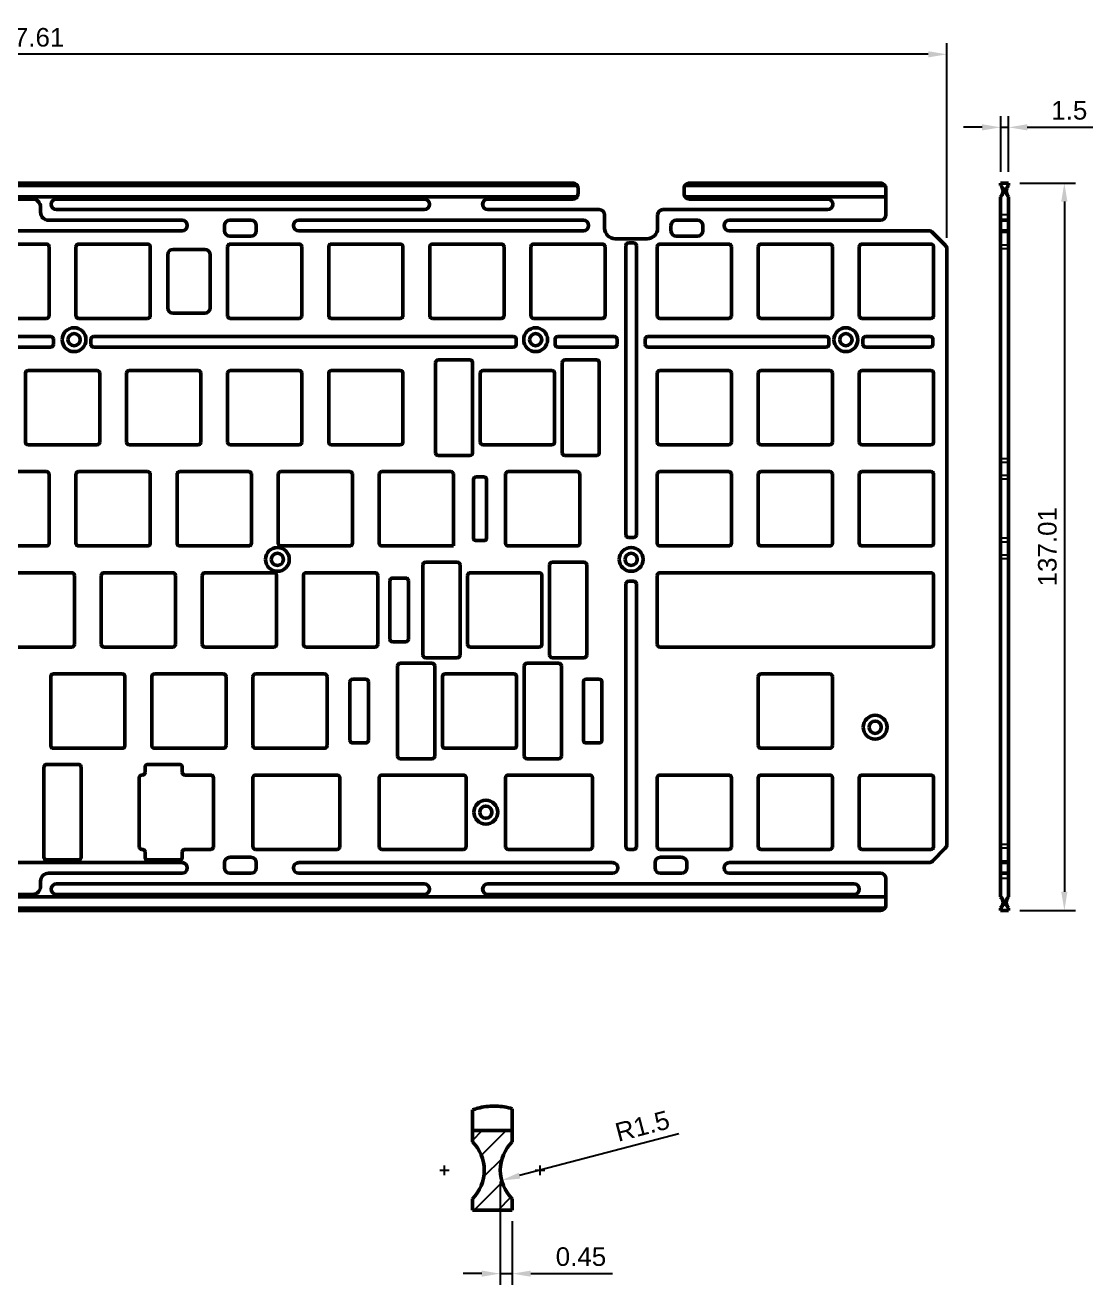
# Model space of a CAD drawing. Header units: millimetres. Extents: x 2 to 871, y 40 to 864.
# Drawn here: x 205.5 to 406.7, y 626.7 to 864 of the extents above; entities that cross this region are included whole.
import ezdxf

# ---------------------------------------------------------------- set-up
doc = ezdxf.new("R2010")
doc.units = ezdxf.units.MM
doc.header["$LTSCALE"] = 0.75
doc.linetypes.add('CENTER2', pattern=[28.575, 19.05, -3.175, 3.175, -3.175])
for name, color, linetype, lineweight in [('FD_Dimensions', 7, 'Continuous', 25), ('Hatching', 7, 'Continuous', 25), ('Smart Centers', 7, 'CENTER2', 25), ('Visible', 7, 'Continuous', 50), ('Visible Narrow', 7, 'Continuous', 25)]:
    doc.layers.add(name, color=color, linetype=linetype, lineweight=lineweight)
doc.styles.get("Standard").update_dxf_attribs({"font": 'arial.ttf'})
doc.dimstyles.new('Dim-ISO-25', dxfattribs={"dimtxt": 3.5, "dimasz": 3.5, "dimexe": 2.1, "dimexo": 2.1, "dimgap": 1.4, "dimtad": 1, "dimdsep": 46, "dimtxsty": 'Standard', "dimcen": 0, "dimazin": 2, "dimtp": 0.1, "dimtm": 0.1, "dimtfac": 0.714286, "dimtmove": 0, "dimatfit": 3, "dimfxl": 0, "dimarcsym": 0})

# ---------------------------------------------------------------- blocks, each defined once
blk = doc.blocks.new('*D39')
at = {"layer": 'Defpoints', "color": 0}
for p in [(390.85, 844.74), (389.35, 834.24), (390.85, 834.24)]:
    blk.add_point(p, dxfattribs=at)
at = {"layer": 'FD_Dimensions', "color": 0, "lineweight": -2}
for p, q in [((389.35, 836.34), (389.35, 846.84)), ((390.85, 836.34), (390.85, 846.84)), ((385.85, 844.74), (382.35, 844.74)), ((389.35, 844.74), (390.85, 844.74)), ((394.35, 844.74), (406.71, 844.74))]:
    blk.add_line(p, q, dxfattribs=at)
at = {"layer": 'FD_Dimensions', "color": 0}
for points in [[(385.85, 845.32), (385.85, 844.15), (389.35, 844.74)], [(394.35, 845.32), (394.35, 844.15), (390.85, 844.74)]]:
    blk.add_solid(points, dxfattribs=at)
at = {"layer": 'FD_Dimensions', "color": 0, "insert": (402.28, 847.92), "char_height": 3.5, "attachment_point": 5}
blk.add_mtext('1.5', dxfattribs=at)
blk = doc.blocks.new('*D40')
at = {"layer": 'Defpoints', "color": 0}
for p in [(390.85, 834.24), (390.85, 697.22), (401.35, 697.22)]:
    blk.add_point(p, dxfattribs=at)
at = {"layer": 'FD_Dimensions', "color": 0, "lineweight": -2}
for p, q in [((392.95, 834.24), (403.45, 834.24)), ((401.35, 830.74), (401.35, 700.72)), ((392.95, 697.22), (403.45, 697.22))]:
    blk.add_line(p, q, dxfattribs=at)
at = {"layer": 'FD_Dimensions', "color": 0}
for points in [[(400.76, 830.74), (401.93, 830.74), (401.35, 834.24)], [(400.76, 700.72), (401.93, 700.72), (401.35, 697.22)]]:
    blk.add_solid(points, dxfattribs=at)
at = {"layer": 'FD_Dimensions', "color": 0, "insert": (398.16, 765.73), "char_height": 3.5, "attachment_point": 5, "rotation": 90}
blk.add_mtext('137.01', dxfattribs=at)
blk = doc.blocks.new('*D41')
at = {"layer": 'Defpoints', "color": 0}
for p in [(31.59, 858.49), (31.59, 821.82), (379.2, 821.82)]:
    blk.add_point(p, dxfattribs=at)
at = {"layer": 'FD_Dimensions', "color": 0, "lineweight": -2}
for p, q in [((31.59, 823.92), (31.59, 860.59)), ((379.2, 823.92), (379.2, 860.59)), ((375.7, 858.49), (35.09, 858.49))]:
    blk.add_line(p, q, dxfattribs=at)
at = {"layer": 'FD_Dimensions', "color": 0}
for points in [[(35.09, 859.08), (35.09, 857.91), (31.59, 858.49)], [(375.7, 859.08), (375.7, 857.91), (379.2, 858.49)]]:
    blk.add_solid(points, dxfattribs=at)
at = {"layer": 'FD_Dimensions', "color": 0, "insert": (205.4, 861.68), "char_height": 3.5, "attachment_point": 5}
blk.add_mtext('347.61', dxfattribs=at)
blk = doc.blocks.new('*U37')
at = {"layer": 'Smart Centers', "color": 0, "linetype": 'Continuous', "ltscale": 0.75}
for p, q in [((-0.89, 0), (0.89, 0)), ((0, -0.89), (0, 0.89))]:
    blk.add_line(p, q, dxfattribs=at)
blk = doc.blocks.new('*U38')
at = {"layer": 'Smart Centers', "color": 0, "linetype": 'Continuous', "ltscale": 0.75}
for p, q in [((-0.89, 0), (0.89, 0)), ((0, -0.89), (0, 0.89))]:
    blk.add_line(p, q, dxfattribs=at)
blk = doc.blocks.new('*D42')
at = {"layer": 'Defpoints', "color": 0}
for p in [(302.53, 648.26), (309.78, 650.16)]:
    blk.add_point(p, dxfattribs=at)
at = {"layer": 'FD_Dimensions', "color": 0, "lineweight": -2}
blk.add_line((328.7, 655.1), (298.66, 647.25), dxfattribs=at)
at = {"layer": 'FD_Dimensions', "color": 0}
blk.add_solid([(298.51, 647.81), (298.81, 646.68), (295.27, 646.36)], dxfattribs=at)
at = {"layer": 'FD_Dimensions', "color": 0, "insert": (321.82, 656.59), "char_height": 3.5, "attachment_point": 5, "rotation": 14.6453}
blk.add_mtext('R1.5', dxfattribs=at)
blk = doc.blocks.new('*D43')
at = {"layer": 'Defpoints', "color": 0}
for p in [(295.03, 648.26), (297.28, 640.76), (297.28, 628.79)]:
    blk.add_point(p, dxfattribs=at)
at = {"layer": 'FD_Dimensions', "color": 0, "lineweight": -2}
for p, q in [((295.03, 646.16), (295.03, 626.69)), ((297.28, 638.66), (297.28, 626.69)), ((291.53, 628.79), (288.03, 628.79)), ((295.03, 628.79), (297.28, 628.79)), ((300.78, 628.79), (316.2, 628.79))]:
    blk.add_line(p, q, dxfattribs=at)
at = {"layer": 'FD_Dimensions', "color": 0}
for points in [[(291.53, 629.37), (291.53, 628.21), (295.03, 628.79)], [(300.78, 629.37), (300.78, 628.21), (297.28, 628.79)]]:
    blk.add_solid(points, dxfattribs=at)
at = {"layer": 'FD_Dimensions', "color": 0, "insert": (310.24, 631.98), "char_height": 3.5, "attachment_point": 5}
blk.add_mtext('0.45', dxfattribs=at)

msp = doc.modelspace()

# ---------------------------------------------------------------- hatches: boundary and pattern name
at = {"layer": 'Hatching'}
h = msp.add_hatch(dxfattribs=at)
h.set_pattern_fill('ANSI31', color=256, style=0)
h.set_pattern_definition([(45, (161.73, 588.7056), (-2.245064, 2.245064), [])])
edge = h.paths.add_edge_path(flags=0)
edge.add_line((289.778, 655.759), (289.778, 653.615))
edge.add_ellipse((284.528, 648.259), major_axis=(5.25, 5.356), ratio=1, start_angle=-91.14599, end_angle=0, ccw=False)
edge.add_line((289.778, 642.903), (289.778, 640.759))
edge.add_line((289.778, 640.759), (297.278, 640.759))
edge.add_line((297.278, 640.759), (297.278, 642.903))
edge.add_ellipse((302.528, 648.259), major_axis=(-5.25, -5.356), ratio=1, start_angle=268.85401, end_angle=360, ccw=False)
edge.add_line((297.278, 653.615), (297.278, 655.759))
edge.add_line((297.278, 655.759), (289.778, 655.759))

# ---------------------------------------------------------------- linework, layer by layer
at = {"layer": 'Visible'}
for p, q in [((43.269, 833.807), (309.514, 833.807)), ((44.09, 834.236), (308.693, 834.236)), ((309.693, 833.236), (309.693, 832.236)), ((329.688, 832.236), (329.688, 833.236)), ((329.867, 833.807), (367.523, 833.807)), ((366.702, 834.236), (330.688, 834.236)), ((367.702, 833.236), (367.702, 831.665)), ((309.514, 831.665), (43.09, 831.665)), ((203.896, 831.23), (206.896, 831.23)), ((211.396, 831.236), (280.702, 831.236)), ((292.702, 831.236), (308.693, 831.236)), ((367.702, 831.665), (329.867, 831.665)), ((330.688, 831.236), (356.702, 831.236)), ((367.702, 828.236), (367.702, 831.665)), ((208.396, 829.73), (208.396, 828.736)), ((280.702, 829.236), (211.396, 829.236)), ((313.693, 829.236), (292.702, 829.236)), ((314.693, 825.736), (314.693, 828.236)), ((324.688, 828.236), (324.688, 825.736)), ((356.702, 829.236), (325.688, 829.236)), ((209.896, 827.236), (235.049, 827.236)), ((243.049, 825.236), (243.049, 826.236)), ((244.049, 827.236), (248.049, 827.236)), ((249.049, 826.236), (249.049, 825.236)), ((257.049, 827.236), (310.693, 827.236)), ((327.202, 825.236), (327.202, 826.236)), ((328.202, 827.236), (332.202, 827.236)), ((333.202, 826.236), (333.202, 825.236)), ((338.202, 827.236), (366.702, 827.236)), ((235.049, 825.236), (175.743, 825.236)), ((248.049, 824.236), (244.049, 824.236)), ((310.693, 825.236), (257.049, 825.236)), ((322.688, 823.736), (316.693, 823.736)), ((332.202, 824.236), (328.202, 824.236)), ((375.788, 825.236), (338.202, 825.236)), ((378.909, 822.529), (376.495, 824.943)), ((196.515, 822.736), (209.515, 822.736)), ((210.015, 822.236), (210.015, 809.236)), ((215.065, 809.236), (215.065, 822.236)), ((215.565, 822.736), (228.565, 822.736)), ((229.065, 822.236), (229.065, 809.236)), ((233.352, 821.736), (239.352, 821.736)), ((243.64, 809.236), (243.64, 822.236)), ((244.14, 822.736), (257.14, 822.736)), ((257.64, 822.236), (257.64, 809.236)), ((262.69, 809.236), (262.69, 822.236)), ((263.19, 822.736), (276.19, 822.736)), ((276.69, 822.236), (276.69, 809.236)), ((281.74, 809.236), (281.74, 822.236)), ((282.24, 822.736), (295.24, 822.736)), ((295.74, 822.236), (295.74, 809.236)), ((300.79, 809.236), (300.79, 822.236)), ((301.29, 822.736), (314.29, 822.736)), ((314.79, 822.236), (314.79, 809.236)), ((318.696, 767.973), (318.696, 822.486)), ((319.196, 822.986), (320.196, 822.986)), ((320.696, 822.486), (320.696, 767.973)), ((324.602, 809.236), (324.602, 822.236)), ((325.102, 822.736), (338.102, 822.736)), ((338.602, 822.236), (338.602, 809.236)), ((343.652, 809.236), (343.652, 822.236)), ((344.152, 822.736), (357.152, 822.736)), ((357.652, 822.236), (357.652, 809.236)), ((362.702, 809.236), (362.702, 822.236)), ((363.202, 822.736), (376.202, 822.736)), ((376.702, 822.236), (376.702, 809.236)), ((379.202, 709.638), (379.202, 821.822)), ((232.352, 810.736), (232.352, 820.736)), ((240.352, 820.736), (240.352, 810.736)), ((239.352, 809.736), (233.352, 809.736)), ((209.515, 808.736), (196.515, 808.736)), ((228.565, 808.736), (215.565, 808.736)), ((257.14, 808.736), (244.14, 808.736)), ((276.19, 808.736), (263.19, 808.736)), ((295.24, 808.736), (282.24, 808.736)), ((314.29, 808.736), (301.29, 808.736)), ((338.102, 808.736), (325.102, 808.736)), ((357.152, 808.736), (344.152, 808.736)), ((376.202, 808.736), (363.202, 808.736)), ((138.165, 805.336), (210.315, 805.336)), ((210.815, 804.836), (210.815, 803.836)), ((217.89, 803.836), (217.89, 804.836)), ((218.39, 805.336), (297.54, 805.336)), ((298.04, 804.836), (298.04, 803.836)), ((305.364, 803.836), (305.364, 804.836)), ((305.864, 805.336), (316.54, 805.336)), ((317.04, 804.836), (317.04, 803.836)), ((322.352, 803.836), (322.352, 804.836)), ((322.852, 805.336), (356.477, 805.336)), ((356.977, 804.836), (356.977, 803.836)), ((363.396, 803.836), (363.396, 804.836)), ((363.896, 805.336), (376.071, 805.336)), ((376.571, 804.836), (376.571, 803.836)), ((210.315, 803.336), (138.165, 803.336)), ((297.54, 803.336), (218.39, 803.336)), ((316.54, 803.336), (305.864, 803.336)), ((356.477, 803.336), (322.852, 803.336)), ((376.071, 803.336), (363.896, 803.336)), ((282.827, 783.423), (282.827, 800.423)), ((283.327, 800.923), (289.327, 800.923)), ((289.827, 800.423), (289.827, 783.423)), ((306.703, 783.423), (306.703, 800.423)), ((307.203, 800.923), (313.203, 800.923)), ((313.703, 800.423), (313.703, 783.423)), ((205.54, 785.423), (205.54, 798.423)), ((206.04, 798.923), (219.04, 798.923)), ((219.54, 798.423), (219.54, 785.423)), ((224.59, 785.423), (224.59, 798.423)), ((225.09, 798.923), (238.09, 798.923)), ((238.59, 798.423), (238.59, 785.423)), ((243.64, 785.423), (243.64, 798.423)), ((244.14, 798.923), (257.14, 798.923)), ((257.64, 798.423), (257.64, 785.423)), ((262.69, 785.423), (262.69, 798.423)), ((263.19, 798.923), (276.19, 798.923)), ((276.69, 798.423), (276.69, 785.423)), ((291.265, 785.423), (291.265, 798.423)), ((291.765, 798.923), (304.765, 798.923)), ((305.265, 798.423), (305.265, 785.423)), ((324.602, 785.423), (324.602, 798.423)), ((325.102, 798.923), (338.102, 798.923)), ((338.602, 798.423), (338.602, 785.423)), ((343.652, 785.423), (343.652, 798.423)), ((344.152, 798.923), (357.152, 798.923)), ((357.652, 798.423), (357.652, 785.423)), ((362.702, 785.423), (362.702, 798.423)), ((363.202, 798.923), (376.202, 798.923)), ((376.702, 798.423), (376.702, 785.423)), ((219.04, 784.923), (206.04, 784.923)), ((238.09, 784.923), (225.09, 784.923)), ((257.14, 784.923), (244.14, 784.923)), ((276.19, 784.923), (263.19, 784.923)), ((304.765, 784.923), (291.765, 784.923)), ((338.102, 784.923), (325.102, 784.923)), ((357.152, 784.923), (344.152, 784.923)), ((376.202, 784.923), (363.202, 784.923)), ((289.327, 782.923), (283.327, 782.923)), ((313.203, 782.923), (307.203, 782.923)), ((196.515, 779.873), (209.515, 779.873)), ((210.015, 779.373), (210.015, 766.373)), ((215.065, 766.373), (215.065, 779.373)), ((215.565, 779.873), (228.565, 779.873)), ((229.065, 779.373), (229.065, 766.373)), ((234.115, 766.373), (234.115, 779.373)), ((234.615, 779.873), (247.615, 779.873)), ((248.115, 779.373), (248.115, 766.373)), ((253.165, 766.373), (253.165, 779.373)), ((253.665, 779.873), (266.665, 779.873)), ((267.165, 779.373), (267.165, 766.373)), ((272.215, 766.373), (272.215, 779.373)), ((272.715, 779.873), (285.715, 779.873)), ((286.215, 779.373), (286.215, 765.873)), ((289.965, 767.373), (289.965, 778.373)), ((290.465, 778.873), (291.965, 778.873)), ((292.465, 778.373), (292.465, 767.373)), ((296.027, 766.373), (296.027, 779.373)), ((296.527, 779.873), (309.527, 779.873)), ((310.027, 779.373), (310.027, 766.373)), ((324.602, 766.373), (324.602, 779.373)), ((325.102, 779.873), (338.102, 779.873)), ((338.602, 779.373), (338.602, 766.373)), ((343.652, 766.373), (343.652, 779.373)), ((344.152, 779.873), (357.152, 779.873)), ((357.652, 779.373), (357.652, 766.373)), ((362.702, 766.373), (362.702, 779.373)), ((363.202, 779.873), (376.202, 779.873)), ((376.702, 779.373), (376.702, 766.373)), ((291.965, 766.873), (290.465, 766.873)), ((320.196, 767.473), (319.196, 767.473)), ((209.515, 765.873), (196.515, 765.873)), ((228.565, 765.873), (215.565, 765.873)), ((247.615, 765.873), (234.615, 765.873)), ((266.665, 765.873), (253.665, 765.873)), ((286.215, 765.873), (272.715, 765.873)), ((309.527, 765.873), (296.527, 765.873)), ((338.102, 765.873), (325.102, 765.873)), ((357.152, 765.873), (344.152, 765.873)), ((376.202, 765.873), (363.202, 765.873)), ((280.446, 745.323), (280.446, 762.323)), ((280.946, 762.823), (286.946, 762.823)), ((287.446, 762.323), (287.446, 745.323)), ((304.322, 745.323), (304.322, 762.323)), ((304.822, 762.823), (310.822, 762.823)), ((311.322, 762.323), (311.322, 745.323)), ((201.277, 760.823), (214.277, 760.823)), ((214.777, 760.323), (214.777, 747.323)), ((219.827, 747.323), (219.827, 760.323)), ((220.327, 760.823), (233.327, 760.823)), ((233.827, 760.323), (233.827, 747.323)), ((238.877, 747.323), (238.877, 760.323)), ((239.377, 760.823), (252.377, 760.823)), ((252.877, 760.323), (252.877, 747.323)), ((257.927, 747.323), (257.927, 760.323)), ((258.427, 760.823), (271.427, 760.823)), ((271.927, 760.323), (271.927, 747.323)), ((274.721, 759.823), (277.221, 759.823)), ((288.884, 747.323), (288.884, 760.323)), ((289.384, 760.823), (302.384, 760.823)), ((302.884, 760.323), (302.884, 747.323)), ((324.602, 747.323), (324.602, 760.323)), ((325.102, 760.823), (376.202, 760.823)), ((376.702, 760.323), (376.702, 747.323)), ((274.221, 748.323), (274.221, 759.323)), ((277.721, 759.323), (277.721, 748.323)), ((318.696, 709.211), (318.696, 758.723)), ((319.196, 759.223), (320.196, 759.223)), ((320.696, 758.723), (320.696, 709.211)), ((277.221, 747.823), (274.721, 747.823)), ((214.277, 746.823), (201.277, 746.823)), ((233.327, 746.823), (220.327, 746.823)), ((252.377, 746.823), (239.377, 746.823)), ((271.427, 746.823), (258.427, 746.823)), ((302.384, 746.823), (289.384, 746.823)), ((376.202, 746.823), (325.102, 746.823)), ((275.683, 726.273), (275.683, 743.273)), ((276.183, 743.773), (282.183, 743.773)), ((286.946, 744.823), (280.946, 744.823)), ((282.683, 743.273), (282.683, 726.273)), ((299.559, 726.273), (299.559, 743.273)), ((300.059, 743.773), (306.059, 743.773)), ((310.822, 744.823), (304.822, 744.823)), ((306.559, 743.273), (306.559, 726.273)), ((210.302, 728.273), (210.302, 741.273)), ((210.802, 741.773), (223.802, 741.773)), ((224.302, 741.273), (224.302, 728.273)), ((229.352, 728.273), (229.352, 741.273)), ((229.852, 741.773), (242.852, 741.773)), ((243.352, 741.273), (243.352, 728.273)), ((248.402, 728.273), (248.402, 741.273)), ((248.902, 741.773), (261.902, 741.773)), ((262.402, 741.273), (262.402, 728.273)), ((267.196, 740.773), (269.696, 740.773)), ((284.121, 728.273), (284.121, 741.273)), ((284.621, 741.773), (297.621, 741.773)), ((298.121, 741.273), (298.121, 728.273)), ((311.196, 740.773), (313.696, 740.773)), ((343.652, 728.273), (343.652, 741.273)), ((344.152, 741.773), (357.152, 741.773)), ((357.652, 741.273), (357.652, 728.273)), ((266.696, 729.273), (266.696, 740.273)), ((270.196, 740.273), (270.196, 729.273)), ((310.696, 729.273), (310.696, 740.273)), ((314.196, 740.273), (314.196, 729.273)), ((269.696, 728.773), (267.196, 728.773)), ((313.696, 728.773), (311.196, 728.773)), ((223.802, 727.773), (210.802, 727.773)), ((242.852, 727.773), (229.852, 727.773)), ((261.902, 727.773), (248.902, 727.773)), ((297.621, 727.773), (284.621, 727.773)), ((357.152, 727.773), (344.152, 727.773)), ((209.034, 707.223), (209.034, 724.223)), ((209.534, 724.723), (215.534, 724.723)), ((216.034, 724.223), (216.034, 707.223)), ((228.09, 723.223), (228.09, 724.223)), ((228.59, 724.723), (234.59, 724.723)), ((235.09, 724.223), (235.09, 723.223)), ((282.183, 725.773), (276.183, 725.773)), ((306.059, 725.773), (300.059, 725.773)), ((226.971, 709.223), (226.971, 722.223)), ((227.471, 722.723), (227.59, 722.723)), ((235.59, 722.723), (240.471, 722.723)), ((240.971, 722.223), (240.971, 709.223)), ((248.402, 709.223), (248.402, 722.223)), ((248.902, 722.723), (264.284, 722.723)), ((264.784, 722.223), (264.784, 709.223)), ((272.215, 709.223), (272.215, 722.223)), ((272.715, 722.723), (288.096, 722.723)), ((288.596, 722.223), (288.596, 709.223)), ((296.027, 709.223), (296.027, 722.223)), ((296.527, 722.723), (311.909, 722.723)), ((312.409, 722.223), (312.409, 709.223)), ((324.602, 709.223), (324.602, 722.223)), ((325.102, 722.723), (338.102, 722.723)), ((338.602, 722.223), (338.602, 709.223)), ((343.652, 709.223), (343.652, 722.223)), ((344.152, 722.723), (357.152, 722.723)), ((357.652, 722.223), (357.652, 709.223)), ((362.702, 709.223), (362.702, 722.223)), ((363.202, 722.723), (376.202, 722.723)), ((376.702, 722.223), (376.702, 709.223)), ((227.59, 708.723), (227.471, 708.723)), ((228.09, 707.223), (228.09, 708.223)), ((235.09, 708.223), (235.09, 707.223)), ((240.471, 708.723), (235.59, 708.723)), ((244.049, 707.223), (248.049, 707.223)), ((264.284, 708.723), (248.902, 708.723)), ((288.096, 708.723), (272.715, 708.723)), ((311.909, 708.723), (296.527, 708.723)), ((320.196, 708.711), (319.196, 708.711)), ((338.102, 708.723), (325.102, 708.723)), ((325.202, 707.223), (329.202, 707.223)), ((357.152, 708.723), (344.152, 708.723)), ((376.202, 708.723), (363.202, 708.723)), ((376.495, 706.516), (378.909, 708.931)), ((175.743, 706.223), (235.049, 706.223)), ((215.534, 706.723), (209.534, 706.723)), ((234.59, 706.723), (228.59, 706.723)), ((243.049, 705.223), (243.049, 706.223)), ((249.049, 706.223), (249.049, 705.223)), ((257.049, 706.223), (316.202, 706.223)), ((324.202, 705.223), (324.202, 706.223)), ((330.202, 706.223), (330.202, 705.223)), ((338.202, 706.223), (375.788, 706.223)), ((208.396, 702.723), (208.396, 701.73)), ((235.049, 704.223), (209.896, 704.223)), ((248.049, 704.223), (244.049, 704.223)), ((316.202, 704.223), (257.049, 704.223)), ((329.202, 704.223), (325.202, 704.223)), ((366.702, 704.223), (338.202, 704.223)), ((367.702, 699.795), (367.702, 703.223)), ((206.896, 700.23), (203.896, 700.23)), ((211.396, 702.223), (280.702, 702.223)), ((280.702, 700.223), (211.396, 700.223)), ((292.702, 702.223), (361.702, 702.223)), ((361.702, 700.223), (292.702, 700.223)), ((43.09, 699.795), (367.702, 699.795)), ((367.523, 697.652), (43.269, 697.652)), ((367.702, 699.795), (367.702, 698.223)), ((366.702, 697.223), (44.09, 697.223))]:
    msp.add_line(p, q, dxfattribs=at)
at = {"layer": 'Visible', "extrusion": (1, -2.22045e-16, 2.96562e-13)}
for p, q in [((390.845, 834.236), (389.345, 834.236)), ((389.345, 834.236), (389.345, 833.807)), ((390.845, 833.807), (390.845, 834.236)), ((389.345, 828.236), (389.345, 831.665)), ((390.845, 831.665), (390.845, 828.236)), ((389.345, 828.236), (389.345, 827.236)), ((390.845, 827.236), (390.845, 828.236)), ((390.845, 827.236), (389.345, 827.236)), ((389.345, 825.236), (389.345, 827.236)), ((390.845, 827.236), (390.845, 825.236)), ((390.845, 825.236), (389.345, 825.236)), ((389.345, 825.236), (389.345, 824.943)), ((389.345, 822.529), (389.345, 824.943)), ((390.845, 824.943), (390.845, 825.236)), ((390.845, 824.943), (390.845, 822.529)), ((389.345, 822.529), (389.345, 821.822)), ((389.345, 782.312), (389.345, 821.822)), ((390.845, 821.822), (390.845, 822.529)), ((390.845, 821.822), (390.845, 782.312)), ((389.345, 782.312), (389.345, 781.576)), ((389.345, 779.171), (389.345, 781.576)), ((390.845, 781.576), (390.845, 782.312)), ((390.845, 781.576), (390.845, 779.171)), ((389.345, 778.435), (389.345, 779.171)), ((389.345, 767.312), (389.345, 778.435)), ((390.845, 779.171), (390.845, 778.435)), ((390.845, 778.435), (390.845, 767.312)), ((389.345, 766.576), (389.345, 767.312)), ((389.345, 764.171), (389.345, 766.576)), ((390.845, 767.312), (390.845, 766.576)), ((390.845, 766.576), (390.845, 764.171)), ((389.345, 764.171), (389.345, 763.435)), ((390.845, 763.435), (390.845, 764.171)), ((389.345, 709.638), (389.345, 763.435)), ((390.845, 763.435), (390.845, 709.638)), ((389.345, 709.638), (389.345, 708.931)), ((390.845, 708.931), (390.845, 709.638)), ((389.345, 706.516), (389.345, 708.931)), ((390.845, 708.931), (390.845, 706.516)), ((389.345, 706.516), (389.345, 706.223)), ((389.345, 704.223), (389.345, 706.223)), ((390.845, 706.223), (389.345, 706.223)), ((390.845, 706.223), (390.845, 706.516)), ((390.845, 706.223), (390.845, 704.223)), ((389.345, 704.223), (389.345, 703.223)), ((390.845, 704.223), (389.345, 704.223)), ((389.345, 699.795), (389.345, 703.223)), ((390.845, 703.223), (390.845, 704.223)), ((390.845, 703.223), (390.845, 699.795)), ((389.345, 697.652), (389.345, 697.223)), ((390.845, 697.223), (390.845, 697.652)), ((390.845, 697.223), (389.345, 697.223))]:
    msp.add_line(p, q, dxfattribs=at)
at = {"layer": 'Visible', "extrusion": (-1, 2.22045e-16, 0)}
for p, q in [((297.278, 659.854), (297.278, 655.759)), ((289.778, 655.759), (289.778, 659.628)), ((289.778, 655.759), (289.778, 653.615)), ((297.278, 655.759), (289.778, 655.759)), ((297.278, 653.615), (297.278, 655.759)), ((289.778, 642.903), (289.778, 640.759)), ((289.778, 640.759), (297.278, 640.759)), ((297.278, 640.759), (297.278, 642.903))]:
    msp.add_line(p, q, dxfattribs=at)
at = {"layer": 'Visible', "extrusion": (0, 0, -1)}
for centre, radius in [((-214.702, 804.736), 2.25), ((-301.702, 804.736), 2.25), ((-360.177, 804.736), 2.25), ((-214.702, 804.736), 1.15), ((-301.702, 804.736), 1.15), ((-360.177, 804.736), 1.15), ((-253.021, 763.348), 2.25), ((-253.021, 763.348), 1.15), ((-319.702, 763.348), 2.25), ((-319.702, 763.348), 1.15), ((-365.702, 731.723), 2.25), ((-365.702, 731.723), 1.15), ((-292.311, 715.723), 2.25), ((-292.311, 715.723), 1.15)]:
    msp.add_circle(centre, radius, dxfattribs=at)
at = {"layer": 'Visible'}
for centre, radius, start, end in [((308.693, 833.236), 1, 34.83494, 90), ((330.688, 833.236), 1, 90, 145.16506), ((308.693, 832.236), 1, 270, 325.16506), ((330.688, 832.236), 1, 214.83494, 270), ((209.896, 828.736), 1.5, 180, 270), ((313.693, 828.236), 1, 0, 90), ((325.688, 828.236), 1, 90, 180), ((366.702, 828.236), 1, 270, 0), ((375.788, 824.236), 1, 45, 90), ((378.202, 821.822), 1, 0, 45), ((227.59, 723.223), 0.5, 270, 0), ((235.59, 723.223), 0.5, 180, 270), ((378.202, 709.638), 1, 315, 0), ((227.59, 708.223), 0.5, 0, 90), ((235.59, 708.223), 0.5, 90, 180), ((375.788, 707.223), 1, 270, 315), ((209.896, 702.723), 1.5, 90, 180), ((366.702, 703.223), 1, 0, 90), ((366.702, 698.223), 1, 270, 325.16506)]:
    msp.add_arc(centre, radius, start, end, dxfattribs=at)
at = {"layer": 'Visible', "extrusion": (0, 0, -1)}
for centre, radius, start, end in [((-366.702, 833.236), 1, 90, 145.16506), ((-206.896, 829.73), 1.5, 90, 180), ((-211.396, 830.236), 1, 270, 90), ((-280.702, 830.236), 1, 90, 270), ((-292.702, 830.236), 1, 270, 90), ((-356.702, 830.236), 1, 90, 270), ((-235.049, 826.236), 1, 90, 270), ((-244.049, 826.236), 1, 0, 90), ((-248.049, 826.236), 1, 90, 180), ((-257.049, 826.236), 1, 270, 90), ((-310.693, 826.236), 1, 90, 270), ((-328.202, 826.236), 1, 0, 90), ((-332.202, 826.236), 1, 90, 180), ((-338.202, 826.236), 1, 270, 90), ((-244.049, 825.236), 1, 270, 0), ((-248.049, 825.236), 1, 180, 270), ((-316.693, 825.736), 2, 270, 0), ((-322.688, 825.736), 2, 180, 270), ((-328.202, 825.236), 1, 270, 0), ((-332.202, 825.236), 1, 180, 270), ((-209.515, 822.236), 0.5, 90, 180), ((-215.565, 822.236), 0.5, 0, 90), ((-228.565, 822.236), 0.5, 90, 180), ((-233.352, 820.736), 1, 0, 90), ((-239.352, 820.736), 1, 90, 180), ((-244.14, 822.236), 0.5, 0, 90), ((-257.14, 822.236), 0.5, 90, 180), ((-263.19, 822.236), 0.5, 0, 90), ((-276.19, 822.236), 0.5, 90, 180), ((-282.24, 822.236), 0.5, 0, 90), ((-295.24, 822.236), 0.5, 90, 180), ((-301.29, 822.236), 0.5, 0, 90), ((-314.29, 822.236), 0.5, 90, 180), ((-319.196, 822.486), 0.5, 0, 90), ((-320.196, 822.486), 0.5, 90, 180), ((-325.102, 822.236), 0.5, 0, 90), ((-338.102, 822.236), 0.5, 90, 180), ((-344.152, 822.236), 0.5, 0, 90), ((-357.152, 822.236), 0.5, 90, 180), ((-363.202, 822.236), 0.5, 0, 90), ((-376.202, 822.236), 0.5, 90, 180), ((-209.515, 809.236), 0.5, 180, 270), ((-215.565, 809.236), 0.5, 270, 0), ((-228.565, 809.236), 0.5, 180, 270), ((-233.352, 810.736), 1, 270, 0), ((-239.352, 810.736), 1, 180, 270), ((-244.14, 809.236), 0.5, 270, 0), ((-257.14, 809.236), 0.5, 180, 270), ((-263.19, 809.236), 0.5, 270, 0), ((-276.19, 809.236), 0.5, 180, 270), ((-282.24, 809.236), 0.5, 270, 0), ((-295.24, 809.236), 0.5, 180, 270), ((-301.29, 809.236), 0.5, 270, 0), ((-314.29, 809.236), 0.5, 180, 270), ((-325.102, 809.236), 0.5, 270, 0), ((-338.102, 809.236), 0.5, 180, 270), ((-344.152, 809.236), 0.5, 270, 0), ((-357.152, 809.236), 0.5, 180, 270), ((-363.202, 809.236), 0.5, 270, 0), ((-376.202, 809.236), 0.5, 180, 270), ((-210.315, 804.836), 0.5, 90, 180), ((-218.39, 804.836), 0.5, 0, 90), ((-297.54, 804.836), 0.5, 90, 180), ((-305.864, 804.836), 0.5, 0, 90), ((-316.54, 804.836), 0.5, 90, 180), ((-322.852, 804.836), 0.5, 0, 90), ((-356.477, 804.836), 0.5, 90, 180), ((-363.896, 804.836), 0.5, 0, 90), ((-376.071, 804.836), 0.5, 90, 180), ((-210.315, 803.836), 0.5, 180, 270), ((-218.39, 803.836), 0.5, 270, 0), ((-297.54, 803.836), 0.5, 180, 270), ((-305.864, 803.836), 0.5, 270, 0), ((-316.54, 803.836), 0.5, 180, 270), ((-322.852, 803.836), 0.5, 270, 0), ((-356.477, 803.836), 0.5, 180, 270), ((-363.896, 803.836), 0.5, 270, 0), ((-376.071, 803.836), 0.5, 180, 270), ((-283.327, 800.423), 0.5, 0, 90), ((-289.327, 800.423), 0.5, 90, 180), ((-307.203, 800.423), 0.5, 0, 90), ((-313.203, 800.423), 0.5, 90, 180), ((-206.04, 798.423), 0.5, 0, 90), ((-219.04, 798.423), 0.5, 90, 180), ((-225.09, 798.423), 0.5, 0, 90), ((-238.09, 798.423), 0.5, 90, 180), ((-244.14, 798.423), 0.5, 0, 90), ((-257.14, 798.423), 0.5, 90, 180), ((-263.19, 798.423), 0.5, 0, 90), ((-276.19, 798.423), 0.5, 90, 180), ((-291.765, 798.423), 0.5, 0, 90), ((-304.765, 798.423), 0.5, 90, 180), ((-325.102, 798.423), 0.5, 0, 90), ((-338.102, 798.423), 0.5, 90, 180), ((-344.152, 798.423), 0.5, 0, 90), ((-357.152, 798.423), 0.5, 90, 180), ((-363.202, 798.423), 0.5, 0, 90), ((-376.202, 798.423), 0.5, 90, 180), ((-206.04, 785.423), 0.5, 270, 0), ((-219.04, 785.423), 0.5, 180, 270), ((-225.09, 785.423), 0.5, 270, 0), ((-238.09, 785.423), 0.5, 180, 270), ((-244.14, 785.423), 0.5, 270, 0), ((-257.14, 785.423), 0.5, 180, 270), ((-263.19, 785.423), 0.5, 270, 0), ((-276.19, 785.423), 0.5, 180, 270), ((-283.327, 783.423), 0.5, 270, 0), ((-289.327, 783.423), 0.5, 180, 270), ((-291.765, 785.423), 0.5, 270, 0), ((-304.765, 785.423), 0.5, 180, 270), ((-307.203, 783.423), 0.5, 270, 0), ((-313.203, 783.423), 0.5, 180, 270), ((-325.102, 785.423), 0.5, 270, 0), ((-338.102, 785.423), 0.5, 180, 270), ((-344.152, 785.423), 0.5, 270, 0), ((-357.152, 785.423), 0.5, 180, 270), ((-363.202, 785.423), 0.5, 270, 0), ((-376.202, 785.423), 0.5, 180, 270), ((-209.515, 779.373), 0.5, 90, 180), ((-215.565, 779.373), 0.5, 0, 90), ((-228.565, 779.373), 0.5, 90, 180), ((-234.615, 779.373), 0.5, 0, 90), ((-247.615, 779.373), 0.5, 90, 180), ((-253.665, 779.373), 0.5, 0, 90), ((-266.665, 779.373), 0.5, 90, 180), ((-272.715, 779.373), 0.5, 0, 90), ((-285.715, 779.373), 0.5, 90, 180), ((-290.465, 778.373), 0.5, 0, 90), ((-291.965, 778.373), 0.5, 90, 180), ((-296.527, 779.373), 0.5, 0, 90), ((-309.527, 779.373), 0.5, 90, 180), ((-325.102, 779.373), 0.5, 0, 90), ((-338.102, 779.373), 0.5, 90, 180), ((-344.152, 779.373), 0.5, 0, 90), ((-357.152, 779.373), 0.5, 90, 180), ((-363.202, 779.373), 0.5, 0, 90), ((-376.202, 779.373), 0.5, 90, 180), ((-290.465, 767.373), 0.5, 270, 0), ((-291.965, 767.373), 0.5, 180, 270), ((-319.196, 767.973), 0.5, 270, 0), ((-320.196, 767.973), 0.5, 180, 270), ((-209.515, 766.373), 0.5, 180, 270), ((-215.565, 766.373), 0.5, 270, 0), ((-228.565, 766.373), 0.5, 180, 270), ((-234.615, 766.373), 0.5, 270, 0), ((-247.615, 766.373), 0.5, 180, 270), ((-253.665, 766.373), 0.5, 270, 0), ((-266.665, 766.373), 0.5, 180, 270), ((-272.715, 766.373), 0.5, 270, 0), ((-296.527, 766.373), 0.5, 270, 0), ((-309.527, 766.373), 0.5, 180, 270), ((-325.102, 766.373), 0.5, 270, 0), ((-338.102, 766.373), 0.5, 180, 270), ((-344.152, 766.373), 0.5, 270, 0), ((-357.152, 766.373), 0.5, 180, 270), ((-363.202, 766.373), 0.5, 270, 0), ((-376.202, 766.373), 0.5, 180, 270), ((-280.946, 762.323), 0.5, 0, 90), ((-286.946, 762.323), 0.5, 90, 180), ((-304.822, 762.323), 0.5, 0, 90), ((-310.822, 762.323), 0.5, 90, 180), ((-214.277, 760.323), 0.5, 90, 180), ((-220.327, 760.323), 0.5, 0, 90), ((-233.327, 760.323), 0.5, 90, 180), ((-239.377, 760.323), 0.5, 0, 90), ((-252.377, 760.323), 0.5, 90, 180), ((-258.427, 760.323), 0.5, 0, 90), ((-271.427, 760.323), 0.5, 90, 180), ((-274.721, 759.323), 0.5, 0, 90), ((-277.221, 759.323), 0.5, 90, 180), ((-289.384, 760.323), 0.5, 0, 90), ((-302.384, 760.323), 0.5, 90, 180), ((-325.102, 760.323), 0.5, 0, 90), ((-376.202, 760.323), 0.5, 90, 180), ((-319.196, 758.723), 0.5, 0, 90), ((-320.196, 758.723), 0.5, 90, 180), ((-274.721, 748.323), 0.5, 270, 0), ((-277.221, 748.323), 0.5, 180, 270), ((-214.277, 747.323), 0.5, 180, 270), ((-220.327, 747.323), 0.5, 270, 0), ((-233.327, 747.323), 0.5, 180, 270), ((-239.377, 747.323), 0.5, 270, 0), ((-252.377, 747.323), 0.5, 180, 270), ((-258.427, 747.323), 0.5, 270, 0), ((-271.427, 747.323), 0.5, 180, 270), ((-280.946, 745.323), 0.5, 270, 0), ((-286.946, 745.323), 0.5, 180, 270), ((-289.384, 747.323), 0.5, 270, 0), ((-302.384, 747.323), 0.5, 180, 270), ((-304.822, 745.323), 0.5, 270, 0), ((-310.822, 745.323), 0.5, 180, 270), ((-325.102, 747.323), 0.5, 270, 0), ((-376.202, 747.323), 0.5, 180, 270), ((-276.183, 743.273), 0.5, 0, 90), ((-282.183, 743.273), 0.5, 90, 180), ((-300.059, 743.273), 0.5, 0, 90), ((-306.059, 743.273), 0.5, 90, 180), ((-210.802, 741.273), 0.5, 0, 90), ((-223.802, 741.273), 0.5, 90, 180), ((-229.852, 741.273), 0.5, 0, 90), ((-242.852, 741.273), 0.5, 90, 180), ((-248.902, 741.273), 0.5, 0, 90), ((-261.902, 741.273), 0.5, 90, 180), ((-267.196, 740.273), 0.5, 0, 90), ((-269.696, 740.273), 0.5, 90, 180), ((-284.621, 741.273), 0.5, 0, 90), ((-297.621, 741.273), 0.5, 90, 180), ((-311.196, 740.273), 0.5, 0, 90), ((-313.696, 740.273), 0.5, 90, 180), ((-344.152, 741.273), 0.5, 0, 90), ((-357.152, 741.273), 0.5, 90, 180), ((-267.196, 729.273), 0.5, 270, 0), ((-269.696, 729.273), 0.5, 180, 270), ((-311.196, 729.273), 0.5, 270, 0), ((-313.696, 729.273), 0.5, 180, 270), ((-210.802, 728.273), 0.5, 270, 0), ((-223.802, 728.273), 0.5, 180, 270), ((-229.852, 728.273), 0.5, 270, 0), ((-242.852, 728.273), 0.5, 180, 270), ((-248.902, 728.273), 0.5, 270, 0), ((-261.902, 728.273), 0.5, 180, 270), ((-276.183, 726.273), 0.5, 270, 0), ((-282.183, 726.273), 0.5, 180, 270), ((-284.621, 728.273), 0.5, 270, 0), ((-297.621, 728.273), 0.5, 180, 270), ((-300.059, 726.273), 0.5, 270, 0), ((-306.059, 726.273), 0.5, 180, 270), ((-344.152, 728.273), 0.5, 270, 0), ((-357.152, 728.273), 0.5, 180, 270), ((-209.534, 724.223), 0.5, 0, 90), ((-215.534, 724.223), 0.5, 90, 180), ((-228.59, 724.223), 0.5, 0, 90), ((-234.59, 724.223), 0.5, 90, 180), ((-227.471, 722.223), 0.5, 0, 90), ((-240.471, 722.223), 0.5, 90, 180), ((-248.902, 722.223), 0.5, 0, 90), ((-264.284, 722.223), 0.5, 90, 180), ((-272.715, 722.223), 0.5, 0, 90), ((-288.096, 722.223), 0.5, 90, 180), ((-296.527, 722.223), 0.5, 0, 90), ((-311.909, 722.223), 0.5, 90, 180), ((-325.102, 722.223), 0.5, 0, 90), ((-338.102, 722.223), 0.5, 90, 180), ((-344.152, 722.223), 0.5, 0, 90), ((-357.152, 722.223), 0.5, 90, 180), ((-363.202, 722.223), 0.5, 0, 90), ((-376.202, 722.223), 0.5, 90, 180), ((-209.534, 707.223), 0.5, 270, 0), ((-215.534, 707.223), 0.5, 180, 270), ((-227.471, 709.223), 0.5, 270, 0), ((-228.59, 707.223), 0.5, 270, 0), ((-234.59, 707.223), 0.5, 180, 270), ((-240.471, 709.223), 0.5, 180, 270), ((-244.049, 706.223), 1, 0, 90), ((-248.049, 706.223), 1, 90, 180), ((-248.902, 709.223), 0.5, 270, 0), ((-264.284, 709.223), 0.5, 180, 270), ((-272.715, 709.223), 0.5, 270, 0), ((-288.096, 709.223), 0.5, 180, 270), ((-296.527, 709.223), 0.5, 270, 0), ((-311.909, 709.223), 0.5, 180, 270), ((-319.196, 709.211), 0.5, 270, 0), ((-320.196, 709.211), 0.5, 180, 270), ((-325.202, 706.223), 1, 0, 90), ((-325.102, 709.223), 0.5, 270, 0), ((-329.202, 706.223), 1, 90, 180), ((-338.102, 709.223), 0.5, 180, 270), ((-344.152, 709.223), 0.5, 270, 0), ((-357.152, 709.223), 0.5, 180, 270), ((-363.202, 709.223), 0.5, 270, 0), ((-376.202, 709.223), 0.5, 180, 270), ((-235.049, 705.223), 1, 90, 270), ((-244.049, 705.223), 1, 270, 0), ((-248.049, 705.223), 1, 180, 270), ((-257.049, 705.223), 1, 270, 90), ((-316.202, 705.223), 1, 90, 270), ((-325.202, 705.223), 1, 270, 0), ((-329.202, 705.223), 1, 180, 270), ((-338.202, 705.223), 1, 270, 90), ((-206.896, 701.73), 1.5, 180, 270), ((-211.396, 701.223), 1, 270, 90), ((-280.702, 701.223), 1, 90, 270), ((-292.702, 701.223), 1, 270, 90), ((-361.702, 701.223), 1, 90, 270)]:
    msp.add_arc(centre, radius, start, end, dxfattribs=at)
at = {"layer": 'Visible', "extrusion": (0, -2.22045e-16, -1)}
for centre, start, end in [((-388.295, 832.736), 160.52878, 225.573), ((-391.895, 832.736), 314.427, 19.47122), ((-388.295, 698.723), 134.427, 199.47122), ((-391.895, 698.723), 340.52878, 45.573)]:
    msp.add_arc(centre, 1.5, start, end, dxfattribs=at)
at = {"layer": 'Visible', "extrusion": (-3.9443e-32, -2.22045e-16, -1)}
for centre, start, end in [((-284.528, 648.259), 134.427, 225.573), ((-302.528, 648.259), 314.427, 45.573)]:
    msp.add_arc(centre, 7.5, start, end, dxfattribs=at)
at = {"layer": 'Visible'}
for points, knots in [([(309.693, 833.236), (309.693, 833.38), (309.661, 833.52), (309.581, 833.702), (309.549, 833.757), (309.514, 833.807)], [0.509115989, 0.509115989, 0.509115989, 0.509115989, 0.554800364, 0.554800364, 0.577380728, 0.577380728, 0.577380728, 0.577380728]), ([(329.867, 833.807), (329.832, 833.757), (329.801, 833.702), (329.72, 833.52), (329.688, 833.38), (329.688, 833.236)], [0.13574112, 0.13574112, 0.13574112, 0.13574112, 0.158321484, 0.158321484, 0.204005859, 0.204005859, 0.204005859, 0.204005859]), ([(367.702, 833.236), (367.702, 833.365), (367.676, 833.494), (367.601, 833.681), (367.564, 833.748), (367.523, 833.807)], [0.509216692, 0.509216692, 0.509216692, 0.509216692, 0.5503843, 0.5503843, 0.577152662, 0.577152662, 0.577152662, 0.577152662]), ([(389.71, 833.236), (389.664, 833.365), (389.597, 833.494), (389.464, 833.681), (389.405, 833.748), (389.345, 833.807)], [0.509216692, 0.509216692, 0.509216692, 0.509216692, 0.5503843, 0.5503843, 0.577152662, 0.577152662, 0.577152662, 0.577152662]), ([(390.845, 833.807), (390.794, 833.757), (390.745, 833.702), (390.608, 833.52), (390.532, 833.38), (390.481, 833.236)], [0.13574112, 0.13574112, 0.13574112, 0.13574112, 0.158321484, 0.158321484, 0.204005859, 0.204005859, 0.204005859, 0.204005859]), ([(309.514, 831.665), (309.549, 831.715), (309.581, 831.77), (309.661, 831.952), (309.693, 832.092), (309.693, 832.236)], [0.13574112, 0.13574112, 0.13574112, 0.13574112, 0.158321484, 0.158321484, 0.204005859, 0.204005859, 0.204005859, 0.204005859]), ([(329.688, 832.236), (329.688, 832.092), (329.72, 831.952), (329.801, 831.77), (329.832, 831.715), (329.867, 831.665)], [0.509115988, 0.509115988, 0.509115988, 0.509115988, 0.554800364, 0.554800364, 0.577380728, 0.577380728, 0.577380728, 0.577380728]), ([(367.523, 697.652), (367.564, 697.711), (367.601, 697.778), (367.676, 697.965), (367.702, 698.094), (367.702, 698.223)], [0.135969185, 0.135969185, 0.135969185, 0.135969185, 0.162737547, 0.162737547, 0.203905156, 0.203905156, 0.203905156, 0.203905156]), ([(389.345, 697.652), (389.405, 697.711), (389.464, 697.778), (389.597, 697.965), (389.664, 698.094), (389.71, 698.223)], [0.135969185, 0.135969185, 0.135969185, 0.135969185, 0.162737547, 0.162737547, 0.203905156, 0.203905156, 0.203905156, 0.203905156]), ([(390.481, 698.223), (390.532, 698.08), (390.608, 697.939), (390.745, 697.758), (390.794, 697.702), (390.845, 697.652)], [0.509115988, 0.509115988, 0.509115988, 0.509115988, 0.554800364, 0.554800364, 0.577380728, 0.577380728, 0.577380728, 0.577380728]), ([(289.778, 659.628), (290.111, 659.749), (290.454, 659.857), (291.824, 660.221), (292.889, 660.349), (294.852, 660.349), (295.917, 660.221), (297.053, 659.919), (297.166, 659.887), (297.278, 659.854)], [0.68635005, 0.68635005, 0.68635005, 0.68635005, 0.70633065, 0.70633065, 0.76521607, 0.76521607, 0.82410149, 0.82410149, 0.83061892, 0.83061892, 0.83061892, 0.83061892])]:
    msp.add_open_spline(points, degree=3, knots=knots, dxfattribs=at)
at = {"layer": 'Visible Narrow', "extrusion": (1, -2.22045e-16, 2.96562e-13)}
for p, q in [((390.481, 833.236), (389.71, 833.236)), ((390.845, 828.236), (389.345, 828.236)), ((390.845, 824.943), (389.345, 824.943)), ((390.845, 822.529), (389.345, 822.529)), ((390.845, 821.822), (389.345, 821.822)), ((390.845, 782.312), (389.345, 782.312)), ((390.845, 781.576), (389.345, 781.576)), ((390.845, 779.171), (389.345, 779.171)), ((390.845, 778.435), (389.345, 778.435)), ((390.845, 767.312), (389.345, 767.312)), ((390.845, 766.576), (389.345, 766.576)), ((390.845, 764.171), (389.345, 764.171)), ((390.845, 763.435), (389.345, 763.435)), ((390.845, 709.638), (389.345, 709.638)), ((390.845, 708.931), (389.345, 708.931)), ((390.845, 706.516), (389.345, 706.516)), ((390.845, 703.223), (389.345, 703.223)), ((390.481, 698.223), (389.71, 698.223))]:
    msp.add_line(p, q, dxfattribs=at)

# ---------------------------------------------------------------- block references
at = {"layer": 'Smart Centers', "ltscale": 0.75}
for name, p in [('*U38', (284.528, 648.259)), ('*U37', (302.528, 648.259))]:
    msp.add_blockref(name, p, dxfattribs=at)

# ---------------------------------------------------------------- dimensions: what is measured, and where the dimension line sits
at = {"layer": 'FD_Dimensions'}
dim = msp.add_linear_dim(base=(31.59, 858.493), p1=(379.202, 821.822), p2=(31.59, 821.822), angle=180, dimstyle='Dim-ISO-25', override={"dimlfac": 1, "dimclrd": 0, "dimclre": 0}, dxfattribs=at)
dim.commit()
dim.dimension.update_dxf_attribs({"geometry": '*D41', "text_midpoint": (205.396, 861.682)})
for p1, p2, picture, middle in [((389.345, 834.236), (390.845, 834.236), '*D39', (402.28, 847.923)), ((390.845, 834.236), (390.845, 697.223), '*D40', (398.157, 765.73))]:
    dim = msp.add_aligned_dim(p1=p1, p2=p2, distance=10.5, dimstyle='Dim-ISO-25', override={"dimlfac": 1, "dimclrd": 0, "dimclre": 0}, dxfattribs=at)
    dim.commit()
    dim.dimension.update_dxf_attribs({"geometry": picture, "text_midpoint": middle})
dim = msp.add_radius_dim(center=(302.528, 648.259), mpoint=(309.784, 650.155), dimstyle='Dim-ISO-25', override={"dimlfac": 0.2, "dimse1": 1, "dimclrd": 0, "dimclre": 0}, dxfattribs=at)
dim.commit()
dim.dimension.update_dxf_attribs({"geometry": '*D42', "text_midpoint": (322.627, 653.511), "dimtype": 164})
dim = msp.add_linear_dim(base=(297.278, 628.789), p1=(295.028, 648.259), p2=(297.278, 640.759), dimstyle='Dim-ISO-25', override={"dimlfac": 0.2, "dimclrd": 0, "dimclre": 0}, dxfattribs=at)
dim.commit()
dim.dimension.update_dxf_attribs({"geometry": '*D43', "text_midpoint": (310.237, 631.976)})

doc.saveas('drawing.dxf')
